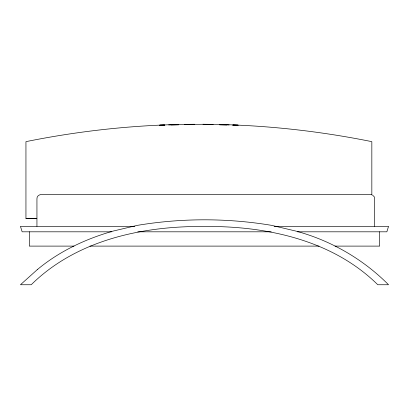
<?xml version="1.0" encoding="UTF-8"?>
<svg xmlns="http://www.w3.org/2000/svg" width="409" height="409" viewBox="0 0 409 409"><rect width="100%" height="100%" fill="white"/><g stroke="black" fill="none" stroke-linecap="round" stroke-linejoin="round"><path stroke-width="0.61" d="M164.801 125.19L159.704 125.19L164.807 125.057M168.636 124.955L178.84 124.684M184.582 124.535L202.997 124.264C259.674 124.5 316.29 130.415 371.837 141.647L371.837 194.945M159.704 125.19L164.454 125.082M170.982 124.955L178.702 124.837M194.786 124.264C138.114 124.5 81.493 130.415 25.946 141.647L25.946 218.411L36.795 218.411M232.982 125.19L238.079 125.19L232.977 125.057M25.946 218.299L36.795 218.299M134.842 226.315L20.45 226.315L22.147 231.811L111.57 231.811M274.158 226.315L388.55 226.315L386.853 231.811L297.43 231.811M137.756 231.811L271.244 231.811M73.983 246.106L29.305 246.106L29.305 231.811M89.939 246.106L319.061 246.106M335.017 246.106L379.695 246.106L379.695 231.811M219.674 124.842L226.801 124.955M232.736 125.067L238.079 125.19M202.997 124.264L213.201 124.535M219.582 124.704L229.147 124.955M371.53 194.704L369.066 194.428L42.572 194.428C39.913 194.168 36.677 195.768 36.943 198.83L36.943 226.315M372.497 195.047L374.347 196.903L374.695 198.83L374.695 226.315M37.234 269.679L20.45 284.746L31.207 284.746C76.611 239.945 142.68 225.911 204.5 226.479C266.32 225.911 332.389 239.945 377.793 284.746L388.55 284.746C362.967 259.04 330.84 240.487 295.83 231.065L271.719 225.374C227.358 217.961 181.642 217.961 137.281 225.374L113.17 231.065C85.665 238.917 59.285 251.249 37.234 269.679"/></g></svg>
